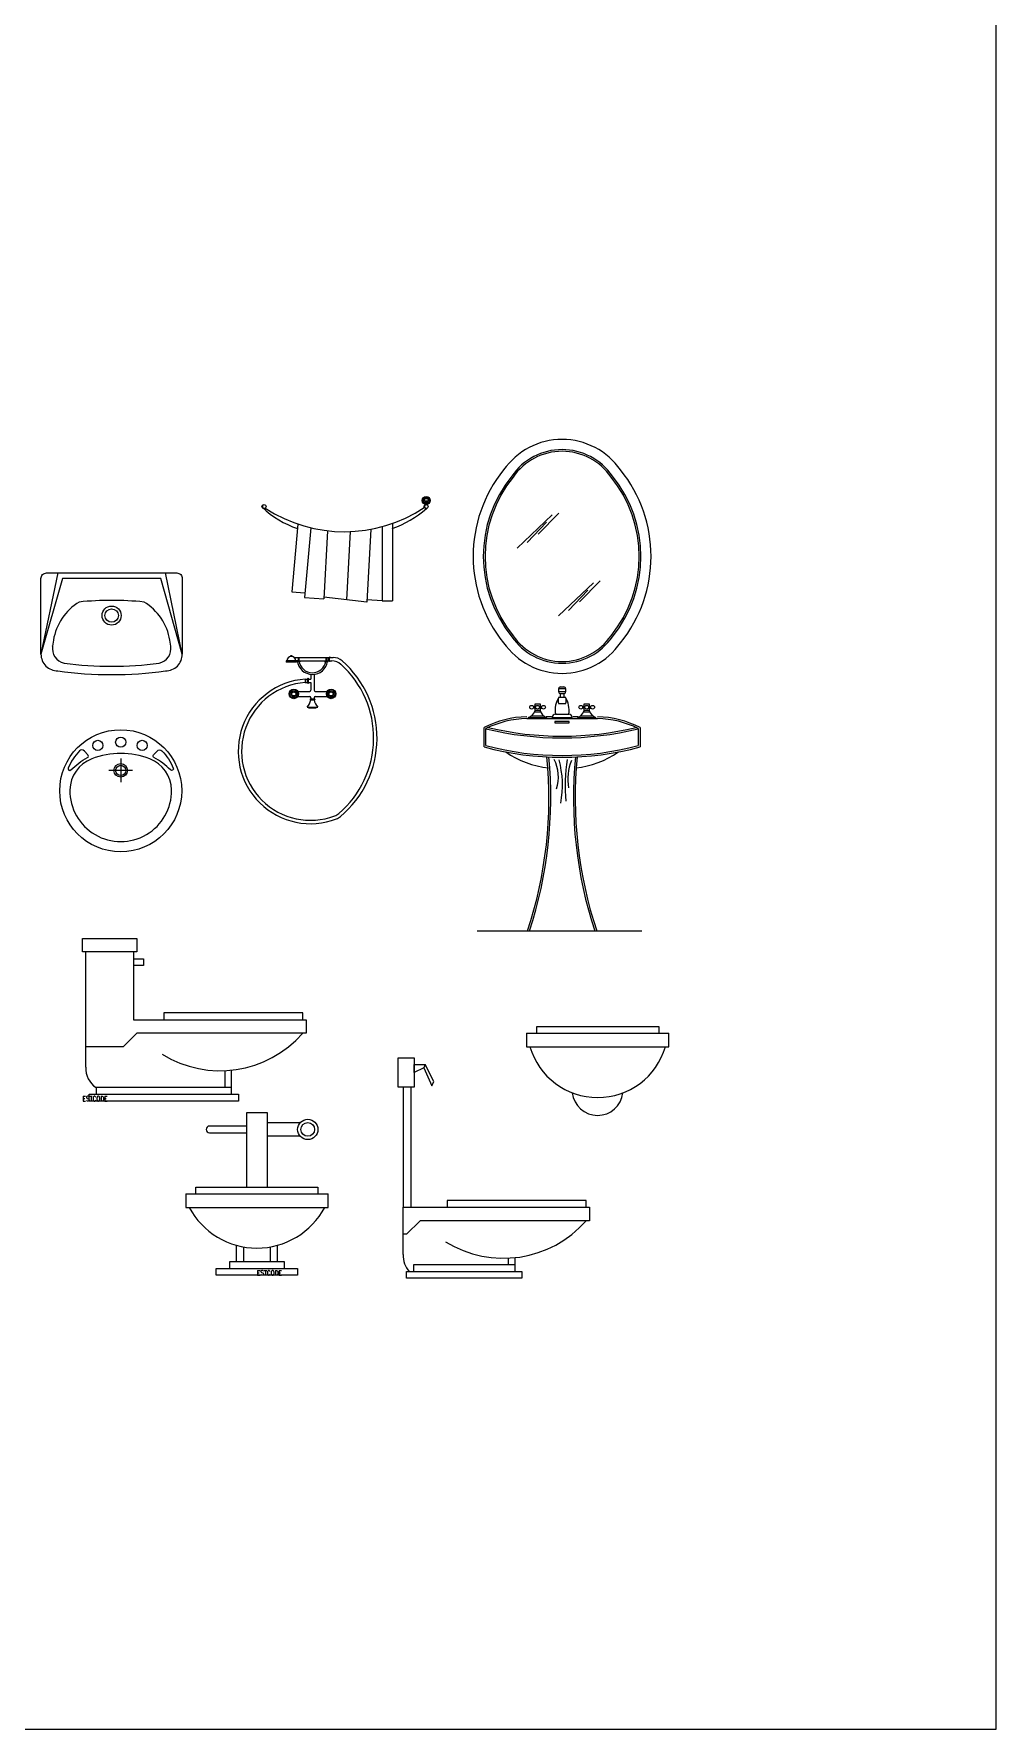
# Model space of a CAD drawing. Header units: metres. Extents: x 3586 to 7307, y 3108 to 6437.
# Drawn here: x 4055.198 to 4055.591, y 3259.267 to 3259.959 of the extents above; entities that cross this region are included whole.
import ezdxf

# ---------------------------------------------------------------- set-up
doc = ezdxf.new("R2010")
doc.units = ezdxf.units.M
doc.linetypes.add('DASHED', pattern=[0.75, 0.5, -0.25])
doc.layers.add('FURNITURE', color=40, linetype='Continuous')
doc.styles.add('ATTR', font='romans.shx', dxfattribs={"width": 0.8, "height": 0.7})

# ---------------------------------------------------------------- blocks, each defined once
blk = doc.blocks.new('LAVFCTSF')
for p, q in [((-0.5, 4.25), (0.5, 4.25)), ((0.5, 3.75), (-0.5, 3.75)), ((-0.5, 3), (0.5, 3)), ((-0.25, 3), (-0.25, 3.5)), ((0.25, 3.5), (0.25, 3)), ((-5, 0), (-2.25, 0)), ((-4.5087, 0.25), (-2.7408, 0.25)), ((-4, 1.625), (-4.25, 1.625)), ((-4, 1.375), (-4.25, 1.375)), ((-3.1442, 0.75), (-4.0979, 0.75)), ((-3.25, 1.625), (-3, 1.625)), ((-3.25, 1.375), (-3, 1.375)), ((-1.5, 0), (1.5, 0)), ((-1, 0.5), (1, 0.5)), ((0.5, 2), (-0.5, 2)), ((2.25, 0), (5, 0)), ((2.7413, 0.25), (4.5092, 0.25)), ((3.25, 1.625), (3, 1.625)), ((3.25, 1.375), (3, 1.375)), ((4.1058, 0.75), (3.1521, 0.75)), ((4, 1.625), (4.25, 1.625)), ((4, 1.375), (4.25, 1.375))]:
    blk.add_line(p, q)
for points in [[(-0.5, 3.75), (-0.5, 4.25)], [(-0.25, 4.5), (0.25, 4.5)], [(0.25, 3.5), (-0.25, 3.5)], [(0.5, 4.25), (0.5, 3.75)]]:
    blk.add_lwpolyline(points)
for points in [[(-4, 1), (-4, 2), (-3.25, 2), (-3.25, 1)], [(3.25, 1), (3.25, 2), (4, 2), (4, 1)]]:
    blk.add_lwpolyline(points, close=True)
for centre in [(-4.5, 1.5), (-3.625, 1.5), (-2.75, 1.5), (2.75, 1.5), (3.625, 1.5), (4.5, 1.5)]:
    blk.add_circle(centre, 0.2795)
for centre, radius, start, end in [((3, 1), 4.0311, 150.2551, 187.125), ((0.6413, 2.5), 1.246, 156.3417, 203.6583), ((-0.2575, 4.2575), 0.2426, 88.22243, 181.7776), ((-0.2575, 3.7425), 0.2426, 178.2224, 271.7776), ((0.2575, 4.2575), 0.2426, 358.2224, 91.77757), ((0.2575, 3.7425), 0.2426, 268.2224, 1.777565), ((-0.6413, 2.5), 1.246, 336.3417, 23.65835), ((-3, 1), 4.0311, 352.875, 29.74488), ((-5.375, 1.375), 1.4252, 285.2551, 344.7449), ((-1.875, 1.375), 1.4252, 195.2551, 254.7449), ((-0.7962, -0.2038), 0.7327, 106.1502, 163.8498), ((0.7962, -0.2038), 0.7327, 16.1502, 73.84979), ((1.875, 1.375), 1.4252, 285.2551, 344.7449), ((5.375, 1.375), 1.4252, 195.2551, 254.7449)]:
    blk.add_arc(centre, radius, start, end)
at = {"style": 'ATTR', "width": 0.8, "flags": 9}
blk.add_attdef('ESTCODE', (0, 0), '', height=0.7, dxfattribs=at)

msp = doc.modelspace()

# ---------------------------------------------------------------- hatches: boundary and pattern name
for points in [[(4055.35943, 3259.76888, 0.011419), (4055.35943, 3259.76891), (4055.35777, 3259.76891, 0.011419), (4055.35777, 3259.76888, 1)], [(4055.29262, 3259.76721, 0.509669), (4055.29153, 3259.76642, 0.509669), (4055.29262, 3259.76563, -0.324794), (4055.29205, 3259.76642, -0.324794)], [(4055.35881, 3259.76721, 0.509669), (4055.35772, 3259.76642, 0.509669), (4055.35881, 3259.76563, -0.324794), (4055.35823, 3259.76642, -0.324794)]]:
    msp.add_hatch(color=256).paths.add_polyline_path(points)
at = {"layer": 'FURNITURE'}
for points in [[(4055.30632, 3259.70483), (4055.30664, 3259.70483), (4055.30664, 3259.70345), (4055.30719, 3259.70345), (4055.30719, 3259.70322), (4055.30577, 3259.70322), (4055.30577, 3259.70345), (4055.30632, 3259.70345)], [(4055.31765, 3259.70345), (4055.3171, 3259.70345), (4055.3171, 3259.70322), (4055.31852, 3259.70322), (4055.31852, 3259.70345), (4055.31797, 3259.70345), (4055.31797, 3259.70483), (4055.31765, 3259.70483)]]:
    msp.add_hatch(color=256, dxfattribs=at).paths.add_polyline_path(points)

# ---------------------------------------------------------------- linework, layer by layer
for p, q in [((4055.59129, 3259.26747), (4055.59129, 3259.97469)), ((4055.30618, 3259.75929), (4055.30368, 3259.73164)), ((4055.31142, 3259.75778), (4055.30885, 3259.72924)), ((4055.31823, 3259.75656), (4055.31675, 3259.72882)), ((4055.32752, 3259.7562), (4055.32604, 3259.72835)), ((4055.33591, 3259.75715), (4055.33432, 3259.72739)), ((4055.34066, 3259.75824), (4055.34057, 3259.72798)), ((4055.34476, 3259.75952), (4055.34476, 3259.72798)), ((4055.30368, 3259.73164), (4055.30902, 3259.73116)), ((4055.30885, 3259.72924), (4055.31675, 3259.72882)), ((4055.33432, 3259.72739), (4055.31678, 3259.72942)), ((4055.34057, 3259.72798), (4055.33437, 3259.72831)), ((4055.34057, 3259.72798), (4055.34476, 3259.72798)), ((4055.37936, 3259.5932), (4055.44665, 3259.5932)), ((4055.21964, 3259.53762), (4055.21964, 3259.58466)), ((4055.23901, 3259.58466), (4055.23901, 3259.55699)), ((4055.23901, 3259.58189), (4055.24316, 3259.58189)), ((4055.24316, 3259.58189), (4055.24316, 3259.57913)), ((4055.24316, 3259.57913), (4055.23901, 3259.57913)), ((4055.23901, 3259.55699), (4055.30957, 3259.55699)), ((4055.30819, 3259.55976), (4055.25146, 3259.55976)), ((4055.25146, 3259.55976), (4055.25146, 3259.55699)), ((4055.30819, 3259.55699), (4055.30819, 3259.55976)), ((4055.30957, 3259.55699), (4055.30957, 3259.55145)), ((4055.24039, 3259.55145), (4055.23486, 3259.54592)), ((4055.30957, 3259.55145), (4055.24039, 3259.55145)), ((4055.23486, 3259.54592), (4055.21964, 3259.54592)), ((4055.27637, 3259.53624), (4055.27637, 3259.52932)), ((4055.27913, 3259.52932), (4055.27913, 3259.53634)), ((4055.27913, 3259.52932), (4055.22379, 3259.52932)), ((4055.22379, 3259.52932), (4055.22379, 3259.52655)), ((4055.27913, 3259.52655), (4055.27913, 3259.52932)), ((4055.28532, 3259.51359), (4055.2701, 3259.51359)), ((4055.28532, 3259.51912), (4055.29362, 3259.51912)), ((4055.28532, 3259.48868), (4055.28532, 3259.51912)), ((4055.29362, 3259.51912), (4055.29362, 3259.48868)), ((4055.29362, 3259.51497), (4055.3072, 3259.51497)), ((4055.2701, 3259.51082), (4055.28532, 3259.51082)), ((4055.30715, 3259.50944), (4055.29362, 3259.50944)), ((4055.26042, 3259.48592), (4055.26042, 3259.48038)), ((4055.26042, 3259.48592), (4055.31853, 3259.48592)), ((4055.26457, 3259.48592), (4055.26457, 3259.48868)), ((4055.26457, 3259.48868), (4055.31438, 3259.48868)), ((4055.31438, 3259.48868), (4055.31438, 3259.48592)), ((4055.31853, 3259.48038), (4055.31853, 3259.48592)), ((4055.26042, 3259.48038), (4055.31853, 3259.48038)), ((4055.28117, 3259.45825), (4055.28117, 3259.46491)), ((4055.28394, 3259.46424), (4055.28394, 3259.45825)), ((4055.29501, 3259.45825), (4055.29501, 3259.46424)), ((4055.29778, 3259.46491), (4055.29778, 3259.45825)), ((4055.27841, 3259.45825), (4055.30054, 3259.45825)), ((4055.27841, 3259.45548), (4055.27841, 3259.45825)), ((4055.30054, 3259.45825), (4055.30054, 3259.45548)), ((4054.19272, 3259.26747), (4055.59129, 3259.26747))]:
    msp.add_line(p, q)
at = {"lineweight": -3}
for p, q in [((4055.41001, 3259.76303), (4055.3957, 3259.74949)), ((4055.40431, 3259.75518), (4055.41274, 3259.76378)), ((4055.40775, 3259.76002), (4055.39984, 3259.75174)), ((4055.42689, 3259.73531), (4055.41258, 3259.72177)), ((4055.42119, 3259.72747), (4055.42962, 3259.73607)), ((4055.42463, 3259.7323), (4055.41672, 3259.72403))]:
    msp.add_line(p, q, dxfattribs=at)
at = {"linetype": 'DASHED', "ltscale": 1.5}
for p, q in [((4055.23869, 3259.65873), (4055.22901, 3259.65873)), ((4055.23385, 3259.66358), (4055.23385, 3259.65389))]:
    msp.add_line(p, q, dxfattribs=at)
for points in [[(4055.20815, 3259.73933), (4055.20128, 3259.7062), (4055.20128, 3259.73703, -0.414214), (4055.20357, 3259.73933), (4055.25671, 3259.73933, -0.414214), (4055.259, 3259.73703), (4055.259, 3259.7062), (4055.25213, 3259.73933)], [(4055.23014, 3259.72811, 0.024618), (4055.21691, 3259.72746, 0.219462), (4055.20636, 3259.71184), (4055.20602, 3259.7095)]]:
    msp.add_lwpolyline(points, format="xyb")
for points in [[(4055.259, 3259.7062), (4055.25027, 3259.73703), (4055.21001, 3259.73703), (4055.20128, 3259.7062, 0.414214), (4055.20815, 3259.69933, 0.068687), (4055.25213, 3259.69933, 0.414214)], [(4055.24337, 3259.72746, 0.024618), (4055.23014, 3259.72811, 0.024618), (4055.21691, 3259.72746, 0.219462), (4055.20636, 3259.71184), (4055.20602, 3259.7095, -0.001342), (4055.20602, 3259.70954, 0.397634), (4055.21073, 3259.7025, 0.032956), (4055.23014, 3259.70125, 0.032956), (4055.24955, 3259.7025, 0.396081), (4055.25426, 3259.7095), (4055.25392, 3259.71184, 0.219462)], [(4055.22625, 3259.72193, -1), (4055.23403, 3259.72193, -1)], [(4055.22739, 3259.72193, -1), (4055.23289, 3259.72193, -1)], [(4055.22028, 3259.66397, 0.490645), (4055.22047, 3259.66505), (4055.21902, 3259.66664, 0.433252), (4055.217, 3259.66667, 0.09243), (4055.21239, 3259.65969, 0.827981), (4055.21352, 3259.65894, -0.078076)], [(4055.2546, 3259.65075, 0.306667), (4055.24571, 3259.66346, 0.184637), (4055.22199, 3259.66346, 0.306667), (4055.2131, 3259.65075, 1.015505)], [(4055.24742, 3259.66397, -0.490645), (4055.24723, 3259.66505), (4055.24868, 3259.66664, -0.433252), (4055.2507, 3259.66667, -0.09243), (4055.25531, 3259.65969, -0.827981), (4055.25418, 3259.65894, 0.078076)]]:
    msp.add_lwpolyline(points, format="xyb", close=True)
for points in [[(4055.21826, 3259.58466), (4055.21826, 3259.59019), (4055.24039, 3259.59019), (4055.24039, 3259.58466)], [(4055.22102, 3259.52378), (4055.22102, 3259.52655), (4055.2819, 3259.52655), (4055.2819, 3259.52378)], [(4055.27287, 3259.45271), (4055.27287, 3259.45548), (4055.30608, 3259.45548), (4055.30608, 3259.45271)]]:
    msp.add_lwpolyline(points, close=True)
for centre, radius in [((4055.3586, 3259.76888), 0.00166), ((4055.3586, 3259.76888), 0.00125), ((4055.3586, 3259.76888), 0.00083), ((4055.29236, 3259.76642), 0.00083), ((4055.35855, 3259.76642), 0.00083), ((4055.23014, 3259.72193), 0.00389), ((4055.23014, 3259.72193), 0.00275), ((4055.23385, 3259.65043), 0.0249), ((4055.23385, 3259.67026), 0.00208), ((4055.22448, 3259.66895), 0.00208), ((4055.2426, 3259.66895), 0.00208), ((4055.23385, 3259.65873), 0.00277), ((4055.23385, 3259.65873), 0.00208), ((4055.31023, 3259.5122), 0.00415), ((4055.31023, 3259.5122), 0.00277)]:
    msp.add_circle(centre, radius)
at = {"lineweight": -3}
for centre, radius, start, end in [((4055.41408, 3259.76471), 0.0291, 34.89438, 145.10562), ((4055.41408, 3259.76471), 0.02495, 34.56905, 145.43095), ((4055.41408, 3259.76471), 0.02426, 34.50547, 145.49453), ((4055.43397, 3259.74608), 0.05621, 141.11993, 218.88007), ((4055.43397, 3259.74608), 0.05206, 140.95789, 219.04211), ((4055.43397, 3259.74608), 0.05136, 140.92764, 219.07236), ((4055.39419, 3259.74608), 0.05136, 320.92764, 39.07236), ((4055.39419, 3259.74608), 0.05206, 320.95789, 39.04211), ((4055.39419, 3259.74608), 0.05621, 321.11993, 38.88007), ((4055.41408, 3259.72745), 0.02495, 214.56905, 325.43095), ((4055.41408, 3259.72745), 0.02426, 214.50547, 325.49453), ((4055.41408, 3259.72745), 0.0291, 214.89438, 325.10562)]:
    msp.add_arc(centre, radius, start, end, dxfattribs=at)
for centre, radius, start, end in [((4055.31948, 3259.7963), 0.04111, 227.48662, 250.87225), ((4055.32514, 3259.81501), 0.05886, 236.77144, 303.67894), ((4055.3313, 3259.7963), 0.04111, 289.10565, 311.68489), ((4055.27441, 3259.58105), 0.0449, 238.18715, 318.77023), ((4055.22863, 3259.53693), 0.00902, 175.6013, 237.5288), ((4055.2701, 3259.5122), 0.00138, 90, 270), ((4055.28947, 3259.49514), 0.03136, 208.0725, 331.9275)]:
    msp.add_arc(centre, radius, start, end)
at = {"layer": 'FURNITURE'}
for p, q in [((4055.30142, 3259.70345), (4055.30142, 3259.70289)), ((4055.30559, 3259.70345), (4055.30142, 3259.70345)), ((4055.30557, 3259.70317), (4055.30142, 3259.70317)), ((4055.30559, 3259.70289), (4055.30142, 3259.70289)), ((4055.30467, 3259.70483), (4055.31911, 3259.70483)), ((4055.30531, 3259.70345), (4055.31765, 3259.70345)), ((4055.30559, 3259.70345), (4055.30559, 3259.70289)), ((4055.30577, 3259.70345), (4055.30577, 3259.70322)), ((4055.30632, 3259.70345), (4055.30577, 3259.70345)), ((4055.30719, 3259.70322), (4055.30577, 3259.70322)), ((4055.30632, 3259.70483), (4055.30632, 3259.70345)), ((4055.30664, 3259.70483), (4055.30664, 3259.70345)), ((4055.30719, 3259.70345), (4055.30719, 3259.70322)), ((4055.3171, 3259.70345), (4055.3171, 3259.70322)), ((4055.3171, 3259.70322), (4055.31852, 3259.70322)), ((4055.31765, 3259.70483), (4055.31765, 3259.70345)), ((4055.31797, 3259.70483), (4055.31797, 3259.70345)), ((4055.31797, 3259.70345), (4055.31911, 3259.70345)), ((4055.31797, 3259.70345), (4055.31852, 3259.70345)), ((4055.31852, 3259.70345), (4055.31852, 3259.70322)), ((4055.31865, 3259.70462), (4055.31865, 3259.70483)), ((4055.31865, 3259.70365), (4055.31865, 3259.70345)), ((4055.31911, 3259.70345), (4055.31911, 3259.70483)), ((4055.31941, 3259.70483), (4055.32057, 3259.70483)), ((4055.31941, 3259.70345), (4055.32005, 3259.70345)), ((4055.30921, 3259.696), (4055.30921, 3259.69462)), ((4055.30921, 3259.696), (4055.31016, 3259.696)), ((4055.30921, 3259.69462), (4055.31016, 3259.69462)), ((4055.31016, 3259.69446), (4055.31016, 3259.69615)), ((4055.31052, 3259.69446), (4055.31052, 3259.69615)), ((4055.31052, 3259.696), (4055.31145, 3259.696)), ((4055.31052, 3259.69462), (4055.31145, 3259.69462)), ((4055.31145, 3259.69791), (4055.31145, 3259.696)), ((4055.31145, 3259.69462), (4055.31145, 3259.69154)), ((4055.31284, 3259.69791), (4055.31284, 3259.69154)), ((4055.30617, 3259.69099), (4055.3109, 3259.69099)), ((4055.30617, 3259.68892), (4055.3109, 3259.68892)), ((4055.31133, 3259.6879), (4055.31302, 3259.6879)), ((4055.31133, 3259.68753), (4055.31302, 3259.68753)), ((4055.31145, 3259.68836), (4055.31145, 3259.6879)), ((4055.31284, 3259.68836), (4055.31284, 3259.6879)), ((4055.31339, 3259.69099), (4055.31812, 3259.69099)), ((4055.31339, 3259.68892), (4055.31812, 3259.68892)), ((4055.30999, 3259.68459), (4055.3143, 3259.68459)), ((4055.31059, 3259.68459), (4055.31059, 3259.68427)), ((4055.31059, 3259.68427), (4055.31369, 3259.68427)), ((4055.31369, 3259.68459), (4055.31369, 3259.68427)), ((4055.40371, 3259.55426), (4055.45352, 3259.55426)), ((4055.40371, 3259.55149), (4055.40371, 3259.55426)), ((4055.45352, 3259.55426), (4055.45352, 3259.55149)), ((4055.39956, 3259.55149), (4055.45767, 3259.55149)), ((4055.39956, 3259.55149), (4055.39956, 3259.54596)), ((4055.45767, 3259.54596), (4055.45767, 3259.55149)), ((4055.39956, 3259.54596), (4055.45767, 3259.54596)), ((4055.35762, 3259.5374), (4055.36082, 3259.52995)), ((4055.36164, 3259.53173), (4055.35815, 3259.53871)), ((4055.34922, 3259.52943), (4055.34922, 3259.48049)), ((4055.35235, 3259.52943), (4055.35235, 3259.48049)), ((4055.36082, 3259.52995), (4055.36164, 3259.53173)), ((4055.34922, 3259.48049), (4055.42531, 3259.48049)), ((4055.34922, 3259.46112), (4055.34922, 3259.48049)), ((4055.42393, 3259.48326), (4055.36721, 3259.48326)), ((4055.36721, 3259.48326), (4055.36721, 3259.48049)), ((4055.42393, 3259.48049), (4055.42393, 3259.48326)), ((4055.42531, 3259.48049), (4055.42531, 3259.47496)), ((4055.35614, 3259.47496), (4055.3506, 3259.46942)), ((4055.42531, 3259.47496), (4055.35614, 3259.47496)), ((4055.3506, 3259.46942), (4055.34922, 3259.46942)), ((4055.39211, 3259.45969), (4055.39211, 3259.45697)), ((4055.39488, 3259.4542), (4055.39488, 3259.4599)), ((4055.39488, 3259.45697), (4055.35337, 3259.45697)), ((4055.35337, 3259.45697), (4055.35337, 3259.4542)), ((4055.39488, 3259.4542), (4055.39488, 3259.45697))]:
    msp.add_line(p, q, dxfattribs=at)
at = {"layer": 'FURNITURE', "lineweight": -3}
for p, q in [((4055.39963, 3259.67987), (4055.42853, 3259.67987)), ((4055.40974, 3259.68059), (4055.40757, 3259.68059)), ((4055.42059, 3259.68059), (4055.41842, 3259.68059)), ((4055.38226, 3259.6683), (4055.38226, 3259.67625)), ((4055.38298, 3259.66885), (4055.38298, 3259.67581)), ((4055.44518, 3259.67581), (4055.44518, 3259.66885)), ((4055.4459, 3259.67625), (4055.4459, 3259.6683))]:
    msp.add_line(p, q, dxfattribs=at)
msp.add_lwpolyline([(4055.41113, 3259.6782), (4055.41702, 3259.6782), (4055.41702, 3259.67866), (4055.41113, 3259.67866)], close=True, dxfattribs=at)
at = {"layer": 'FURNITURE'}
for points in [[(4055.34714, 3259.54137), (4055.35373, 3259.54137), (4055.35373, 3259.52943), (4055.34714, 3259.52943)], [(4055.35373, 3259.53871), (4055.35815, 3259.53871), (4055.35762, 3259.5374), (4055.35373, 3259.5354)], [(4055.3506, 3259.45144), (4055.3506, 3259.4542), (4055.39764, 3259.4542), (4055.39764, 3259.45144)]]:
    msp.add_lwpolyline(points, close=True, dxfattribs=at)
for centre, radius in [((4055.30351, 3259.70546), 0.000208), ((4055.30454, 3259.68995), 0.00194), ((4055.30454, 3259.68995), 0.00166), ((4055.30454, 3259.68995), 0.00111), ((4055.30454, 3259.68995), 0.00083), ((4055.31975, 3259.68995), 0.00194), ((4055.31975, 3259.68995), 0.00166), ((4055.31975, 3259.68995), 0.00111), ((4055.31975, 3259.68995), 0.00083)]:
    msp.add_circle(centre, radius, dxfattribs=at)
for centre, radius, start, end in [((4055.30351, 3259.70345), 0.0018, 0, 180), ((4055.31215, 3259.70418), 0.00627, 186.73292, 351.18275), ((4055.31215, 3259.70418), 0.00558, 187.57263, 350.07871), ((4055.31836, 3259.70414), 0.000748, 292.39771, 67.60229), ((4055.31825, 3259.70414), 0.000624, 309.14062, 50.85938), ((4055.31926, 3259.70483), 0.000148, 0, 180), ((4055.31926, 3259.70345), 0.000148, 180, 0), ((4055.32005, 3259.69791), 0.00553, 47.95112, 90), ((4055.32057, 3259.6993), 0.00553, 48.79634, 90), ((4055.29663, 3259.67195), 0.0405, 310.43495, 47.95112), ((4055.29663, 3259.67195), 0.04188, 310.05423, 48.79634), ((4055.31137, 3259.66653), 0.02955, 94.19358, 291.10299), ((4055.31137, 3259.66653), 0.02817, 94.40219, 290.51707), ((4055.31034, 3259.69615), 0.000182, 0, 180), ((4055.31034, 3259.69446), 0.000182, 180, 0), ((4055.30605, 3259.68838), 0.00547, 316.11247, 351.0316), ((4055.3109, 3259.69154), 0.000553, 270, 0), ((4055.3109, 3259.68836), 0.000553, 0, 90), ((4055.31133, 3259.68771), 0.000182, 90, 270), ((4055.31339, 3259.69154), 0.000553, 180, 270), ((4055.31339, 3259.68836), 0.000553, 90, 180), ((4055.31824, 3259.68838), 0.00547, 188.9684, 223.88753), ((4055.31302, 3259.68771), 0.000182, 270, 90), ((4055.31931, 3259.64534), 0.00553, 290.51707, 310.43495), ((4055.32002, 3259.64413), 0.00553, 291.09918, 310.05423), ((4055.42861, 3259.55403), 0.02882, 196.26021, 343.73979), ((4055.42857, 3259.52832), 0.01039, 186.55239, 353.26111), ((4055.39016, 3259.50455), 0.0449, 238.18715, 318.77001), ((4055.35821, 3259.46043), 0.00902, 175.6013, 223.65137)]:
    msp.add_arc(centre, radius, start, end, dxfattribs=at)
at = {"layer": 'FURNITURE', "lineweight": -3}
for centre, radius, start, end in [((4055.40029, 3259.64102), 0.03958, 90.97331, 117.09918), ((4055.40029, 3259.64102), 0.03886, 90.97331, 116.44881), ((4055.42787, 3259.64102), 0.03886, 63.55119, 89.02669), ((4055.42787, 3259.64102), 0.03958, 62.90082, 89.02669), ((4055.41408, 3259.80271), 0.13073, 256.23854, 283.76146), ((4055.41408, 3259.80271), 0.13001, 256.58006, 283.41994), ((4055.41408, 3259.78696), 0.12286, 254.98875, 285.01125), ((4055.41408, 3259.78696), 0.12213, 255.24887, 284.75113), ((4055.41243, 3259.69667), 0.03714, 234.91909, 263.93489), ((4055.41572, 3259.69667), 0.03714, 276.06511, 305.08091), ((4055.23622, 3259.64753), 0.1725, 341.64193, 5.56504), ((4055.23495, 3259.64761), 0.17449, 341.82974, 5.46298), ((4055.5932, 3259.64761), 0.17449, 174.53702, 198.17026), ((4055.59254, 3259.6476), 0.1731, 174.47705, 198.31597)]:
    msp.add_arc(centre, radius, start, end, dxfattribs=at)
at = {"layer": 'FURNITURE', "color": 252, "lineweight": -3}
for centre, radius, start, end in [((4055.39749, 3259.65605), 0.0151, 341.3837, 28.21852), ((4055.37458, 3259.6527), 0.03964, 349.36486, 15.18745), ((4055.47823, 3259.65274), 0.06292, 170.43736, 186.00858), ((4055.43815, 3259.65495), 0.02175, 158.78609, 188.83713)]:
    msp.add_arc(centre, radius, start, end, dxfattribs=at)

# ---------------------------------------------------------------- block references
at = {"layer": 'FURNITURE', "xscale": 0.002767070103712768, "yscale": 0.002767070103712768, "zscale": 0.002767070103712768}
msp.add_blockref('LAVFCTSF', (4055.41408, 3259.68036), dxfattribs=at)

# ---------------------------------------------------------------- texts
at = {"style": 'ATTR', "width": 0.8, "flags": 9}
for p in [(4055.21826, 3259.52378), (4055.28947, 3259.45271)]:
    msp.add_attdef('ESTCODE', p, '', height=0.00194, dxfattribs=at)

doc.saveas('drawing.dxf')
